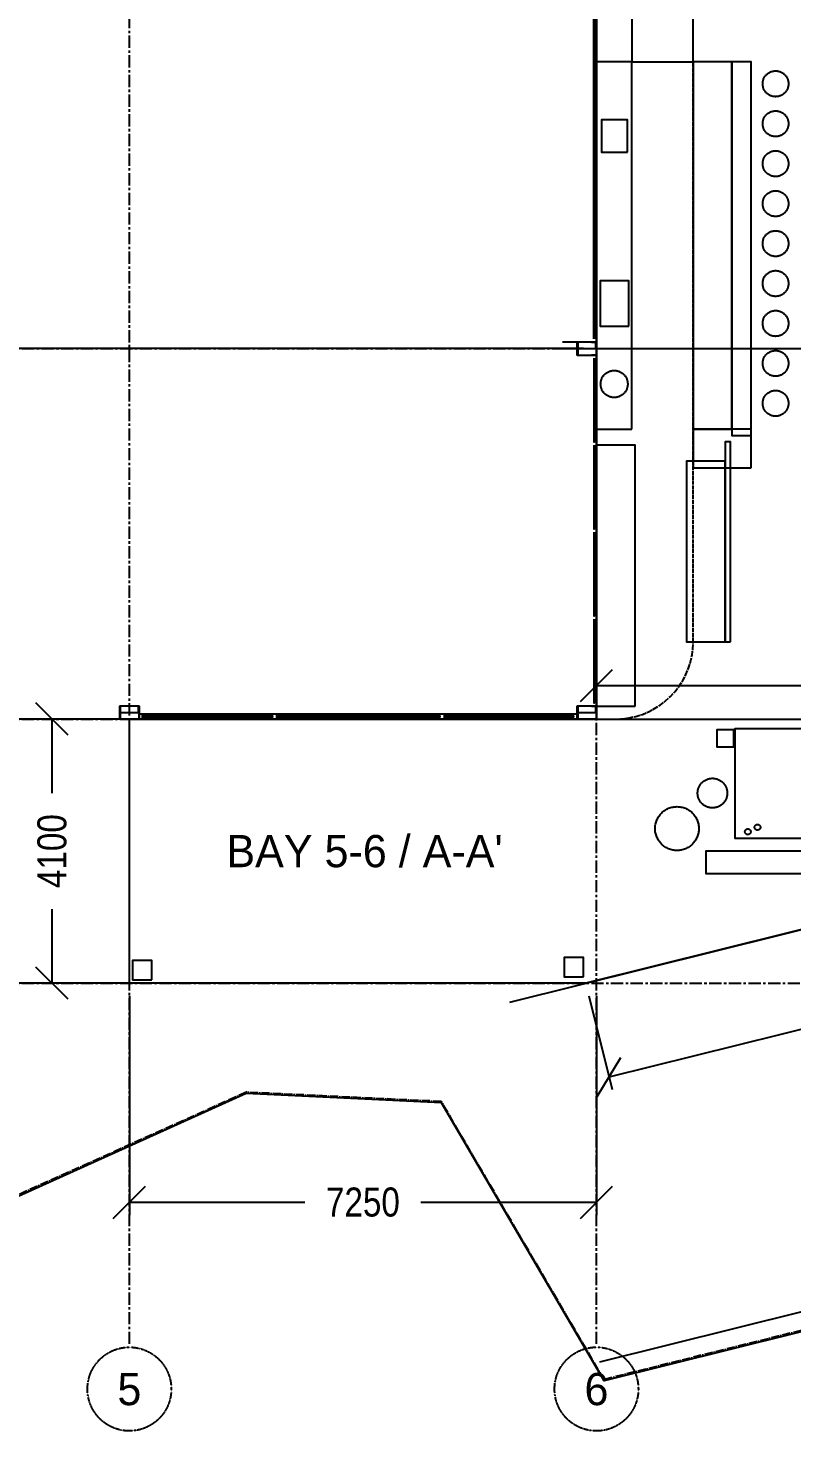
# Model space of a CAD drawing. Header units: millimetres. Extents: x -74219 to 26724, y -11313 to 45223.
# Drawn here: x -8823 to 3034, y -6950 to 14825 of the extents above; entities that cross this region are included whole.
import ezdxf
from ezdxf.enums import TextEntityAlignment as Align

# ---------------------------------------------------------------- set-up
doc = ezdxf.new("R2010")
doc.units = ezdxf.units.MM
for name, pattern in [('CENTER', [5.08, 3.175, -0.635, 0.635, -0.635]), ('DASHDOT', [3.556, 2.54, -0.508, 0, -0.508]), ('DASHED', [1.524, 1.27, -0.254])]:
    doc.linetypes.add(name, pattern=pattern)
for name, color, linetype in [('SMK-ABOVE', 5, 'DASHED'), ('SMK-BLDG', 7, 'CONTINUOUS'), ('SMK-CONTEXT', 8, 'CONTINUOUS'), ('SMK-DIMS', 7, 'CONTINUOUS'), ('SMK-GLAZ', 5, 'CONTINUOUS'), ('SMK-GRID', 8, 'CENTER'), ('SMK-LOT', 1, 'DASHDOT'), ('SMK-R6-BAR', 40, 'Continuous'), ('SMK-R6-PHOTO', 5, 'Continuous'), ('SMK-R6-ROOF', 34, 'Continuous'), ('SMK-R6-SERV', 4, 'Continuous'), ('SMK-R6-STEPS', 8, 'Continuous'), ('SMK-TEXT', 7, 'CONTINUOUS'), ('SMK-ZONE', 3, 'CONTINUOUS')]:
    doc.layers.add(name, color=color, linetype=linetype)
doc.styles.add('OpenSansCondensed-Light', font='OpenSansCondensed-Light.ttf')
doc.dimstyles.new('SMK200', dxfattribs={"dimtxt": 450, "dimasz": 300, "dimexe": 200, "dimexo": 200, "dimgap": 100, "dimtad": 1, "dimdec": 0, "dimtsz": 250, "dimcen": 2.5, "dimazin": 3, "dimtfac": 1, "dimtmove": 0, "dimatfit": 3})

# ---------------------------------------------------------------- blocks, each defined once
blk = doc.blocks.new('_OBLIQUE')
at = {"color": 0, "linetype": 'BYBLOCK'}
blk.add_line((-0.5, -0.5), (0.5, 0.5), dxfattribs=at)
blk = doc.blocks.new('*D1')
for p, q in [((-200, 4100), (-10800, 4100)), ((-10600, 2950), (-10600, 4100)), ((-10600, 0), (-10600, 1150)), ((-200, 0), (-10800, 0))]:
    blk.add_line(p, q)
at = {"layer": 'Defpoints'}
for p in [(0, 4100), (-10600, 0), (0, 0)]:
    blk.add_point(p, dxfattribs=at)
at = {"layer": 'SMK-DIMS', "xscale": 500, "yscale": 500, "rotation": 90}
for p in [(-10600, 4100), (-10600, 0)]:
    blk.add_blockref('_OBLIQUE', p, dxfattribs=at)
at = {"layer": 'SMK-DIMS', "insert": (-10600, 2050), "char_height": 450, "attachment_point": 5, "rotation": 90, "style": 'OpenSansCondensed-Light'}
blk.add_mtext('4100', dxfattribs=at)
blk = doc.blocks.new('*D2')
for p, q in [((-200, 9850), (-10800, 9850)), ((-10600, 7875), (-10600, 9850)), ((-10600, 4100), (-10600, 6075)), ((-200, 4100), (-10800, 4100))]:
    blk.add_line(p, q)
at = {"layer": 'Defpoints'}
for p in [(0, 9850), (-10600, 4100), (0, 4100)]:
    blk.add_point(p, dxfattribs=at)
at = {"layer": 'SMK-DIMS', "xscale": 500, "yscale": 500, "rotation": 90}
for p in [(-10600, 9850), (-10600, 4100)]:
    blk.add_blockref('_OBLIQUE', p, dxfattribs=at)
at = {"layer": 'SMK-DIMS', "insert": (-10600, 6975), "char_height": 450, "attachment_point": 5, "rotation": 90, "style": 'OpenSansCondensed-Light'}
blk.add_mtext('5750', dxfattribs=at)
blk = doc.blocks.new('*D3')
for p, q in [((-200, 15600), (-10800, 15600)), ((-10600, 13625), (-10600, 15600)), ((-10600, 9850), (-10600, 11825)), ((-200, 9850), (-10800, 9850))]:
    blk.add_line(p, q)
at = {"layer": 'Defpoints'}
for p in [(0, 15600), (-10600, 9850), (0, 9850)]:
    blk.add_point(p, dxfattribs=at)
at = {"layer": 'SMK-DIMS', "xscale": 500, "yscale": 500, "rotation": 90}
for p in [(-10600, 15600), (-10600, 9850)]:
    blk.add_blockref('_OBLIQUE', p, dxfattribs=at)
at = {"layer": 'SMK-DIMS', "insert": (-10600, 12725), "char_height": 450, "attachment_point": 5, "rotation": 90, "style": 'OpenSansCondensed-Light'}
blk.add_mtext('5750', dxfattribs=at)
blk = doc.blocks.new('*D9')
for p, q in [((-200, 42340.2), (-12100, 42340.2)), ((-11900, 22295.1), (-11900, 42340.2)), ((-11900, 0), (-11900, 20045.1)), ((-200, 0), (-12100, 0))]:
    blk.add_line(p, q)
at = {"layer": 'Defpoints'}
for p in [(0, 42340.2), (-11900, 0), (0, 0)]:
    blk.add_point(p, dxfattribs=at)
at = {"layer": 'SMK-DIMS', "xscale": 500, "yscale": 500, "rotation": 90}
for p in [(-11900, 42340.2), (-11900, 0)]:
    blk.add_blockref('_OBLIQUE', p, dxfattribs=at)
at = {"layer": 'SMK-DIMS', "insert": (-11900, 21170.1), "char_height": 450, "attachment_point": 5, "rotation": 90, "style": 'OpenSansCondensed-Light'}
blk.add_mtext('42340', dxfattribs=at)
blk = doc.blocks.new('*D12')
for p, q in [((0, 4300), (0, 4820)), ((13389, 4300), (13389, 4820)), ((0, 4620), (5569.5, 4620)), ((7819.5, 4620), (13389, 4620))]:
    blk.add_line(p, q)
at = {"layer": 'Defpoints'}
for p in [(0, 4620), (0, 4100), (13389, 4100)]:
    blk.add_point(p, dxfattribs=at)
at = {"layer": 'SMK-DIMS', "xscale": 500, "yscale": 500}
for p in [(0, 4620), (13389, 4620)]:
    blk.add_blockref('_OBLIQUE', p, dxfattribs=at)
at = {"layer": 'SMK-DIMS', "insert": (6694.5, 4620), "char_height": 450, "attachment_point": 5, "style": 'OpenSansCondensed-Light'}
blk.add_mtext('13389', dxfattribs=at)
blk = doc.blocks.new('*D15')
for p, q in [((13507, 3195), (13869, 1739)), ((8099, 510), (13821, 1934)), ((-119, -194), (243, -1650)), ((195, -1456), (5916, -33))]:
    blk.add_line(p, q)
at = {"layer": 'Defpoints'}
for p in [(13459, 3389), (-168, 0), (195, -1456)]:
    blk.add_point(p, dxfattribs=at)
at = {"layer": 'SMK-DIMS', "xscale": 500, "yscale": 500, "rotation": 13.967659105858573}
for p in [(13821, 1934), (195, -1456)]:
    blk.add_blockref('_OBLIQUE', p, dxfattribs=at)
at = {"layer": 'SMK-DIMS', "insert": (7008, 239), "char_height": 450, "attachment_point": 5, "rotation": 13.9677, "style": 'OpenSansCondensed-Light'}
blk.add_mtext('14041', dxfattribs=at)
blk = doc.blocks.new('*D16')
for p, q in [((-7250, -200), (-7250, -3600)), ((0, -200), (0, -3600)), ((-7250, -3400), (-4525, -3400)), ((-2725, -3400), (0, -3400))]:
    blk.add_line(p, q)
at = {"layer": 'Defpoints'}
for p in [(-7250, 0), (0, 0), (-7250, -3400)]:
    blk.add_point(p, dxfattribs=at)
at = {"layer": 'SMK-DIMS', "xscale": 500, "yscale": 500}
for p in [(-7250, -3400), (0, -3400)]:
    blk.add_blockref('_OBLIQUE', p, dxfattribs=at)
at = {"layer": 'SMK-DIMS', "insert": (-3625, -3400), "char_height": 450, "attachment_point": 5, "style": 'OpenSansCondensed-Light'}
blk.add_mtext('7250', dxfattribs=at)
blk = doc.blocks.new('*D17')
for p, q in [((-7450, 4100), (-8650, 4100)), ((-8450, 2950), (-8450, 4100)), ((-8450, 0), (-8450, 1150)), ((-7450, 0), (-8650, 0))]:
    blk.add_line(p, q)
at = {"layer": 'Defpoints'}
for p in [(-7250, 4100), (-8450, 0), (-7250, 0)]:
    blk.add_point(p, dxfattribs=at)
at = {"layer": 'SMK-DIMS', "xscale": 500, "yscale": 500, "rotation": 90}
for p in [(-8450, 4100), (-8450, 0)]:
    blk.add_blockref('_OBLIQUE', p, dxfattribs=at)
at = {"layer": 'SMK-DIMS', "insert": (-8450, 2050), "char_height": 450, "attachment_point": 5, "rotation": 90, "style": 'OpenSansCondensed-Light'}
blk.add_mtext('4100', dxfattribs=at)

msp = doc.modelspace()

# ---------------------------------------------------------------- linework, layer by layer
at = {"layer": 'SMK-ABOVE', "ltscale": 50}
msp.add_lwpolyline([(-0.4, 4100.3), (301.6, 4100.3), (406.2, 4104.8), (510, 4118.5), (612.2, 4141.2), (712, 4172.7), (808.7, 4212.7), (901.6, 4261.1), (989.9, 4317.3), (1072.9, 4381), (1150.1, 4451.8), (1220.8, 4528.9), (1284.6, 4612), (1340.8, 4700.3), (1389.2, 4793.1), (1429.2, 4889.9), (1460.7, 4989.7), (1483.4, 5091.9), (1497, 5195.7), (1501.6, 5300.3), (1501.6, 30800.3)], dxfattribs=at)
at = {"layer": 'SMK-BLDG'}
for points in [[(-0.4, 32000), (-0.4, 4100)], [(-75.4, 9949.8), (-0.4, 9949.8), (-0.4, 15499.8), (-75.4, 15499.8)], [(-525.4, 9850), (-300.4, 9850), (-300.4, 9950), (-525.4, 9950)], [(-300.4, 9749.8), (-0.4, 9749.8), (-0.4, 9949.8), (-300.4, 9949.8)], [(-75.4, 4300), (-0.4, 4300), (-0.4, 9749.8), (-75.4, 9749.8)], [(-7400.4, 4099.8), (-7100.4, 4099.8), (-7100.4, 4299.8), (-7400.4, 4299.8)], [(-7100.4, 4099.8), (-300.4, 4099.8), (-300.4, 4175), (-7100.4, 4175)], [(-300.4, 4099.8), (-0.4, 4099.8), (-0.4, 4299.8), (-300.4, 4299.8)], [(-0.4, 4100), (-7100.4, 4100)]]:
    msp.add_lwpolyline(points, dxfattribs=at)
at = {"layer": 'SMK-CONTEXT'}
for points in [[(-1343.8, -292.6), (10301.4, 2603.9), (11691.7, -2985.7), (46.5, -5882.3)], [(14058.1, -2706.3), (119, -6173.4), (-2407.7, -1858.8), (-5435.2, -1714.9), (-9136.8, -3381.7), (-21774, -6424.1)]]:
    msp.add_lwpolyline(points, dxfattribs=at)
at = {"layer": 'SMK-GLAZ'}
for points in [[(-42.9, 9999.8), (-42.9, 15450), (-32.9, 15450), (-32.9, 9999.8)], [(-0.4, 12700), (-0.4, 9780)], [(-9.4, 9846.8), (-291.4, 9846.8), (-291.4, 9749.8), (-300.4, 9749.8), (-300.4, 9949.8), (-291.4, 9949.8), (-291.4, 9852.8), (-9.4, 9852.8), (-9.4, 9949.8), (-0.4, 9949.8), (-0.4, 9749.8), (-9.4, 9749.8)], [(-42.9, 9700), (-42.9, 8400), (-32.9, 8400), (-32.9, 9700)], [(-42.9, 8350), (-42.9, 7050), (-32.9, 7050), (-32.9, 8350)], [(-42.9, 7000), (-42.9, 5700), (-32.9, 5700), (-32.9, 7000)], [(-42.9, 5650), (-42.9, 4350), (-32.9, 4350), (-32.9, 5650)], [(-7109.4, 4196.8), (-7391.4, 4196.8), (-7391.4, 4099.8), (-7400.4, 4099.8), (-7400.4, 4299.8), (-7391.4, 4299.8), (-7391.4, 4202.8), (-7109.4, 4202.8), (-7109.4, 4299.8), (-7100.4, 4299.8), (-7100.4, 4099.8), (-7109.4, 4099.8)], [(-7060.4, 4132.5), (-5025.4, 4132.5), (-5025.4, 4142.5), (-7060.4, 4142.5)], [(-4975.4, 4132.5), (-2425.4, 4132.5), (-2425.4, 4142.5), (-4975.4, 4142.5)], [(-2375.4, 4132.5), (-350.4, 4132.5), (-350.4, 4142.5), (-2375.4, 4142.5)], [(-9.4, 4196.8), (-291.4, 4196.8), (-291.4, 4099.8), (-300.4, 4099.8), (-300.4, 4299.8), (-291.4, 4299.8), (-291.4, 4202.8), (-9.4, 4202.8), (-9.4, 4299.8), (-0.4, 4299.8), (-0.4, 4099.8), (-9.4, 4099.8)]]:
    msp.add_lwpolyline(points, dxfattribs=at)
at = {"layer": 'SMK-GRID', "ltscale": 60}
for p, q in [((-7250, -5600), (-7250, 44200)), ((0, -5600), (0, 44200)), ((-14100, 9850), (15500, 9850)), ((-14100, 4100), (15500, 4100)), ((-14100, 0), (15500, 0))]:
    msp.add_line(p, q, dxfattribs=at)
at = {"layer": 'SMK-GRID'}
for centre in [(-7250, -6300), (0, -6300)]:
    msp.add_circle(centre, 650, dxfattribs=at)
at = {"layer": 'SMK-LOT', "ltscale": 50}
msp.add_lwpolyline([(-74219, 45222.9), (9656.2, 41965.1), (14057.3, -2684.6), (118.1, -6151.6), (-2408.5, -1837), (-5432.8, -1692.1), (-9138.8, -3360.4)], dxfattribs=at)
at = {"layer": 'SMK-R6-BAR'}
for points in [[(550, 8600), (550, 14300), (0, 14300), (0, 8600)], [(2100, 8600), (2100, 14300), (1500, 14300), (1500, 8600)], [(2400, 8500), (2400, 14300), (2100, 14300), (2100, 8500)], [(2980, 13960), (2979.7, 13948.8), (2978.7, 13937.6), (2977.2, 13926.5), (2975, 13915.5), (2972.2, 13904.6), (2968.8, 13893.9), (2964.8, 13883.5), (2960.2, 13873.2), (2955, 13863.3), (2949.3, 13853.6), (2943.1, 13844.3), (2936.4, 13835.3), (2929.1, 13826.7), (2921.4, 13818.6), (2913.3, 13810.9), (2904.7, 13803.6), (2895.7, 13796.9), (2886.4, 13790.7), (2876.7, 13785), (2866.8, 13779.8), (2856.5, 13775.2), (2846.1, 13771.2), (2835.4, 13767.8), (2824.5, 13765), (2813.5, 13762.8), (2802.4, 13761.3), (2791.2, 13760.3), (2780, 13760), (2768.8, 13760.3), (2757.6, 13761.3), (2746.5, 13762.8), (2735.5, 13765), (2724.6, 13767.8), (2713.9, 13771.2), (2703.5, 13775.2), (2693.2, 13779.8), (2683.3, 13785), (2673.6, 13790.7), (2664.3, 13796.9), (2655.3, 13803.6), (2646.7, 13810.9), (2638.6, 13818.6), (2630.9, 13826.7), (2623.6, 13835.3), (2616.9, 13844.3), (2610.7, 13853.6), (2605, 13863.3), (2599.8, 13873.2), (2595.2, 13883.5), (2591.2, 13893.9), (2587.8, 13904.6), (2585, 13915.5), (2582.8, 13926.5), (2581.3, 13937.6), (2580.3, 13948.8), (2580, 13960), (2580.3, 13971.2), (2581.3, 13982.4), (2582.8, 13993.5), (2585, 14004.5), (2587.8, 14015.4), (2591.2, 14026.1), (2595.2, 14036.5), (2599.8, 14046.8), (2605, 14056.7), (2610.7, 14066.4), (2616.9, 14075.7), (2623.6, 14084.7), (2630.9, 14093.3), (2638.6, 14101.4), (2646.7, 14109.1), (2655.3, 14116.4), (2664.3, 14123.1), (2673.6, 14129.3), (2683.3, 14135), (2693.2, 14140.2), (2703.5, 14144.8), (2713.9, 14148.8), (2724.6, 14152.2), (2735.5, 14155), (2746.5, 14157.2), (2757.6, 14158.7), (2768.8, 14159.7), (2780, 14160), (2791.2, 14159.7), (2802.4, 14158.7), (2813.5, 14157.2), (2824.5, 14155), (2835.4, 14152.2), (2846.1, 14148.8), (2856.5, 14144.8), (2866.8, 14140.2), (2876.7, 14135), (2886.4, 14129.3), (2895.7, 14123.1), (2904.7, 14116.4), (2913.3, 14109.1), (2921.4, 14101.4), (2929.1, 14093.3), (2936.4, 14084.7), (2943.1, 14075.7), (2949.3, 14066.4), (2955, 14056.7), (2960.2, 14046.8), (2964.8, 14036.5), (2968.8, 14026.1), (2972.2, 14015.4), (2975, 14004.5), (2977.2, 13993.5), (2978.7, 13982.4), (2979.7, 13971.2)], [(2980, 13340), (2979.7, 13328.8), (2978.7, 13317.6), (2977.2, 13306.5), (2975, 13295.5), (2972.2, 13284.6), (2968.8, 13273.9), (2964.8, 13263.5), (2960.2, 13253.2), (2955, 13243.3), (2949.3, 13233.6), (2943.1, 13224.3), (2936.4, 13215.3), (2929.1, 13206.7), (2921.4, 13198.6), (2913.3, 13190.9), (2904.7, 13183.6), (2895.7, 13176.9), (2886.4, 13170.7), (2876.7, 13165), (2866.8, 13159.8), (2856.5, 13155.2), (2846.1, 13151.2), (2835.4, 13147.8), (2824.5, 13145), (2813.5, 13142.8), (2802.4, 13141.3), (2791.2, 13140.3), (2780, 13140), (2768.8, 13140.3), (2757.6, 13141.3), (2746.5, 13142.8), (2735.5, 13145), (2724.6, 13147.8), (2713.9, 13151.2), (2703.5, 13155.2), (2693.2, 13159.8), (2683.3, 13165), (2673.6, 13170.7), (2664.3, 13176.9), (2655.3, 13183.6), (2646.7, 13190.9), (2638.6, 13198.6), (2630.9, 13206.7), (2623.6, 13215.3), (2616.9, 13224.3), (2610.7, 13233.6), (2605, 13243.3), (2599.8, 13253.2), (2595.2, 13263.5), (2591.2, 13273.9), (2587.8, 13284.6), (2585, 13295.5), (2582.8, 13306.5), (2581.3, 13317.6), (2580.3, 13328.8), (2580, 13340), (2580.3, 13351.2), (2581.3, 13362.4), (2582.8, 13373.5), (2585, 13384.5), (2587.8, 13395.4), (2591.2, 13406.1), (2595.2, 13416.5), (2599.8, 13426.8), (2605, 13436.7), (2610.7, 13446.4), (2616.9, 13455.7), (2623.6, 13464.7), (2630.9, 13473.3), (2638.6, 13481.4), (2646.7, 13489.1), (2655.3, 13496.4), (2664.3, 13503.1), (2673.6, 13509.3), (2683.3, 13515), (2693.2, 13520.2), (2703.5, 13524.8), (2713.9, 13528.8), (2724.6, 13532.2), (2735.5, 13535), (2746.5, 13537.2), (2757.6, 13538.7), (2768.8, 13539.7), (2780, 13540), (2791.2, 13539.7), (2802.4, 13538.7), (2813.5, 13537.2), (2824.5, 13535), (2835.4, 13532.2), (2846.1, 13528.8), (2856.5, 13524.8), (2866.8, 13520.2), (2876.7, 13515), (2886.4, 13509.3), (2895.7, 13503.1), (2904.7, 13496.4), (2913.3, 13489.1), (2921.4, 13481.4), (2929.1, 13473.3), (2936.4, 13464.7), (2943.1, 13455.7), (2949.3, 13446.4), (2955, 13436.7), (2960.2, 13426.8), (2964.8, 13416.5), (2968.8, 13406.1), (2972.2, 13395.4), (2975, 13384.5), (2977.2, 13373.5), (2978.7, 13362.4), (2979.7, 13351.2)], [(480, 12900), (480, 13400), (80, 13400), (80, 12900)], [(2980, 12720), (2979.7, 12708.8), (2978.7, 12697.6), (2977.2, 12686.5), (2975, 12675.5), (2972.2, 12664.6), (2968.8, 12653.9), (2964.8, 12643.5), (2960.2, 12633.2), (2955, 12623.3), (2949.3, 12613.6), (2943.1, 12604.3), (2936.4, 12595.3), (2929.1, 12586.7), (2921.4, 12578.6), (2913.3, 12570.9), (2904.7, 12563.6), (2895.7, 12556.9), (2886.4, 12550.7), (2876.7, 12545), (2866.8, 12539.8), (2856.5, 12535.2), (2846.1, 12531.2), (2835.4, 12527.8), (2824.5, 12525), (2813.5, 12522.8), (2802.4, 12521.3), (2791.2, 12520.3), (2780, 12520), (2768.8, 12520.3), (2757.6, 12521.3), (2746.5, 12522.8), (2735.5, 12525), (2724.6, 12527.8), (2713.9, 12531.2), (2703.5, 12535.2), (2693.2, 12539.8), (2683.3, 12545), (2673.6, 12550.7), (2664.3, 12556.9), (2655.3, 12563.6), (2646.7, 12570.9), (2638.6, 12578.6), (2630.9, 12586.7), (2623.6, 12595.3), (2616.9, 12604.3), (2610.7, 12613.6), (2605, 12623.3), (2599.8, 12633.2), (2595.2, 12643.5), (2591.2, 12653.9), (2587.8, 12664.6), (2585, 12675.5), (2582.8, 12686.5), (2581.3, 12697.6), (2580.3, 12708.8), (2580, 12720), (2580.3, 12731.2), (2581.3, 12742.4), (2582.8, 12753.5), (2585, 12764.5), (2587.8, 12775.4), (2591.2, 12786.1), (2595.2, 12796.5), (2599.8, 12806.8), (2605, 12816.7), (2610.7, 12826.4), (2616.9, 12835.7), (2623.6, 12844.7), (2630.9, 12853.3), (2638.6, 12861.4), (2646.7, 12869.1), (2655.3, 12876.4), (2664.3, 12883.1), (2673.6, 12889.3), (2683.3, 12895), (2693.2, 12900.2), (2703.5, 12904.8), (2713.9, 12908.8), (2724.6, 12912.2), (2735.5, 12915), (2746.5, 12917.2), (2757.6, 12918.7), (2768.8, 12919.7), (2780, 12920), (2791.2, 12919.7), (2802.4, 12918.7), (2813.5, 12917.2), (2824.5, 12915), (2835.4, 12912.2), (2846.1, 12908.8), (2856.5, 12904.8), (2866.8, 12900.2), (2876.7, 12895), (2886.4, 12889.3), (2895.7, 12883.1), (2904.7, 12876.4), (2913.3, 12869.1), (2921.4, 12861.4), (2929.1, 12853.3), (2936.4, 12844.7), (2943.1, 12835.7), (2949.3, 12826.4), (2955, 12816.7), (2960.2, 12806.8), (2964.8, 12796.5), (2968.8, 12786.1), (2972.2, 12775.4), (2975, 12764.5), (2977.2, 12753.5), (2978.7, 12742.4), (2979.7, 12731.2)], [(2980, 12100), (2979.7, 12088.8), (2978.7, 12077.6), (2977.2, 12066.5), (2975, 12055.5), (2972.2, 12044.6), (2968.8, 12033.9), (2964.8, 12023.5), (2960.2, 12013.2), (2955, 12003.3), (2949.3, 11993.6), (2943.1, 11984.3), (2936.4, 11975.3), (2929.1, 11966.7), (2921.4, 11958.6), (2913.3, 11950.9), (2904.7, 11943.6), (2895.7, 11936.9), (2886.4, 11930.7), (2876.7, 11925), (2866.8, 11919.8), (2856.5, 11915.2), (2846.1, 11911.2), (2835.4, 11907.8), (2824.5, 11905), (2813.5, 11902.8), (2802.4, 11901.3), (2791.2, 11900.3), (2780, 11900), (2768.8, 11900.3), (2757.6, 11901.3), (2746.5, 11902.8), (2735.5, 11905), (2724.6, 11907.8), (2713.9, 11911.2), (2703.5, 11915.2), (2693.2, 11919.8), (2683.3, 11925), (2673.6, 11930.7), (2664.3, 11936.9), (2655.3, 11943.6), (2646.7, 11950.9), (2638.6, 11958.6), (2630.9, 11966.7), (2623.6, 11975.3), (2616.9, 11984.3), (2610.7, 11993.6), (2605, 12003.3), (2599.8, 12013.2), (2595.2, 12023.5), (2591.2, 12033.9), (2587.8, 12044.6), (2585, 12055.5), (2582.8, 12066.5), (2581.3, 12077.6), (2580.3, 12088.8), (2580, 12100), (2580.3, 12111.2), (2581.3, 12122.4), (2582.8, 12133.5), (2585, 12144.5), (2587.8, 12155.4), (2591.2, 12166.1), (2595.2, 12176.5), (2599.8, 12186.8), (2605, 12196.7), (2610.7, 12206.4), (2616.9, 12215.7), (2623.6, 12224.7), (2630.9, 12233.3), (2638.6, 12241.4), (2646.7, 12249.1), (2655.3, 12256.4), (2664.3, 12263.1), (2673.6, 12269.3), (2683.3, 12275), (2693.2, 12280.2), (2703.5, 12284.8), (2713.9, 12288.8), (2724.6, 12292.2), (2735.5, 12295), (2746.5, 12297.2), (2757.6, 12298.7), (2768.8, 12299.7), (2780, 12300), (2791.2, 12299.7), (2802.4, 12298.7), (2813.5, 12297.2), (2824.5, 12295), (2835.4, 12292.2), (2846.1, 12288.8), (2856.5, 12284.8), (2866.8, 12280.2), (2876.7, 12275), (2886.4, 12269.3), (2895.7, 12263.1), (2904.7, 12256.4), (2913.3, 12249.1), (2921.4, 12241.4), (2929.1, 12233.3), (2936.4, 12224.7), (2943.1, 12215.7), (2949.3, 12206.4), (2955, 12196.7), (2960.2, 12186.8), (2964.8, 12176.5), (2968.8, 12166.1), (2972.2, 12155.4), (2975, 12144.5), (2977.2, 12133.5), (2978.7, 12122.4), (2979.7, 12111.2)], [(2980, 11480), (2979.7, 11468.8), (2978.7, 11457.6), (2977.2, 11446.5), (2975, 11435.5), (2972.2, 11424.6), (2968.8, 11413.9), (2964.8, 11403.5), (2960.2, 11393.2), (2955, 11383.3), (2949.3, 11373.6), (2943.1, 11364.3), (2936.4, 11355.3), (2929.1, 11346.7), (2921.4, 11338.6), (2913.3, 11330.9), (2904.7, 11323.6), (2895.7, 11316.9), (2886.4, 11310.7), (2876.7, 11305), (2866.8, 11299.8), (2856.5, 11295.2), (2846.1, 11291.2), (2835.4, 11287.8), (2824.5, 11285), (2813.5, 11282.8), (2802.4, 11281.3), (2791.2, 11280.3), (2780, 11280), (2768.8, 11280.3), (2757.6, 11281.3), (2746.5, 11282.8), (2735.5, 11285), (2724.6, 11287.8), (2713.9, 11291.2), (2703.5, 11295.2), (2693.2, 11299.8), (2683.3, 11305), (2673.6, 11310.7), (2664.3, 11316.9), (2655.3, 11323.6), (2646.7, 11330.9), (2638.6, 11338.6), (2630.9, 11346.7), (2623.6, 11355.3), (2616.9, 11364.3), (2610.7, 11373.6), (2605, 11383.3), (2599.8, 11393.2), (2595.2, 11403.5), (2591.2, 11413.9), (2587.8, 11424.6), (2585, 11435.5), (2582.8, 11446.5), (2581.3, 11457.6), (2580.3, 11468.8), (2580, 11480), (2580.3, 11491.2), (2581.3, 11502.4), (2582.8, 11513.5), (2585, 11524.5), (2587.8, 11535.4), (2591.2, 11546.1), (2595.2, 11556.5), (2599.8, 11566.8), (2605, 11576.7), (2610.7, 11586.4), (2616.9, 11595.7), (2623.6, 11604.7), (2630.9, 11613.3), (2638.6, 11621.4), (2646.7, 11629.1), (2655.3, 11636.4), (2664.3, 11643.1), (2673.6, 11649.3), (2683.3, 11655), (2693.2, 11660.2), (2703.5, 11664.8), (2713.9, 11668.8), (2724.6, 11672.2), (2735.5, 11675), (2746.5, 11677.2), (2757.6, 11678.7), (2768.8, 11679.7), (2780, 11680), (2791.2, 11679.7), (2802.4, 11678.7), (2813.5, 11677.2), (2824.5, 11675), (2835.4, 11672.2), (2846.1, 11668.8), (2856.5, 11664.8), (2866.8, 11660.2), (2876.7, 11655), (2886.4, 11649.3), (2895.7, 11643.1), (2904.7, 11636.4), (2913.3, 11629.1), (2921.4, 11621.4), (2929.1, 11613.3), (2936.4, 11604.7), (2943.1, 11595.7), (2949.3, 11586.4), (2955, 11576.7), (2960.2, 11566.8), (2964.8, 11556.5), (2968.8, 11546.1), (2972.2, 11535.4), (2975, 11524.5), (2977.2, 11513.5), (2978.7, 11502.4), (2979.7, 11491.2)], [(500, 10200), (500, 10900), (60, 10900), (60, 10200)], [(2980, 10860), (2979.7, 10848.8), (2978.7, 10837.6), (2977.2, 10826.5), (2975, 10815.5), (2972.2, 10804.6), (2968.8, 10793.9), (2964.8, 10783.5), (2960.2, 10773.2), (2955, 10763.3), (2949.3, 10753.6), (2943.1, 10744.3), (2936.4, 10735.3), (2929.1, 10726.7), (2921.4, 10718.6), (2913.3, 10710.9), (2904.7, 10703.6), (2895.7, 10696.9), (2886.4, 10690.7), (2876.7, 10685), (2866.8, 10679.8), (2856.5, 10675.2), (2846.1, 10671.2), (2835.4, 10667.8), (2824.5, 10665), (2813.5, 10662.8), (2802.4, 10661.3), (2791.2, 10660.3), (2780, 10660), (2768.8, 10660.3), (2757.6, 10661.3), (2746.5, 10662.8), (2735.5, 10665), (2724.6, 10667.8), (2713.9, 10671.2), (2703.5, 10675.2), (2693.2, 10679.8), (2683.3, 10685), (2673.6, 10690.7), (2664.3, 10696.9), (2655.3, 10703.6), (2646.7, 10710.9), (2638.6, 10718.6), (2630.9, 10726.7), (2623.6, 10735.3), (2616.9, 10744.3), (2610.7, 10753.6), (2605, 10763.3), (2599.8, 10773.2), (2595.2, 10783.5), (2591.2, 10793.9), (2587.8, 10804.6), (2585, 10815.5), (2582.8, 10826.5), (2581.3, 10837.6), (2580.3, 10848.8), (2580, 10860), (2580.3, 10871.2), (2581.3, 10882.4), (2582.8, 10893.5), (2585, 10904.5), (2587.8, 10915.4), (2591.2, 10926.1), (2595.2, 10936.5), (2599.8, 10946.8), (2605, 10956.7), (2610.7, 10966.4), (2616.9, 10975.7), (2623.6, 10984.7), (2630.9, 10993.3), (2638.6, 11001.4), (2646.7, 11009.1), (2655.3, 11016.4), (2664.3, 11023.1), (2673.6, 11029.3), (2683.3, 11035), (2693.2, 11040.2), (2703.5, 11044.8), (2713.9, 11048.8), (2724.6, 11052.2), (2735.5, 11055), (2746.5, 11057.2), (2757.6, 11058.7), (2768.8, 11059.7), (2780, 11060), (2791.2, 11059.7), (2802.4, 11058.7), (2813.5, 11057.2), (2824.5, 11055), (2835.4, 11052.2), (2846.1, 11048.8), (2856.5, 11044.8), (2866.8, 11040.2), (2876.7, 11035), (2886.4, 11029.3), (2895.7, 11023.1), (2904.7, 11016.4), (2913.3, 11009.1), (2921.4, 11001.4), (2929.1, 10993.3), (2936.4, 10984.7), (2943.1, 10975.7), (2949.3, 10966.4), (2955, 10956.7), (2960.2, 10946.8), (2964.8, 10936.5), (2968.8, 10926.1), (2972.2, 10915.4), (2975, 10904.5), (2977.2, 10893.5), (2978.7, 10882.4), (2979.7, 10871.2)], [(2980, 10240), (2979.7, 10228.8), (2978.7, 10217.6), (2977.2, 10206.5), (2975, 10195.5), (2972.2, 10184.6), (2968.8, 10173.9), (2964.8, 10163.5), (2960.2, 10153.2), (2955, 10143.3), (2949.3, 10133.6), (2943.1, 10124.3), (2936.4, 10115.3), (2929.1, 10106.7), (2921.4, 10098.6), (2913.3, 10090.9), (2904.7, 10083.6), (2895.7, 10076.9), (2886.4, 10070.7), (2876.7, 10065), (2866.8, 10059.8), (2856.5, 10055.2), (2846.1, 10051.2), (2835.4, 10047.8), (2824.5, 10045), (2813.5, 10042.8), (2802.4, 10041.3), (2791.2, 10040.3), (2780, 10040), (2768.8, 10040.3), (2757.6, 10041.3), (2746.5, 10042.8), (2735.5, 10045), (2724.6, 10047.8), (2713.9, 10051.2), (2703.5, 10055.2), (2693.2, 10059.8), (2683.3, 10065), (2673.6, 10070.7), (2664.3, 10076.9), (2655.3, 10083.6), (2646.7, 10090.9), (2638.6, 10098.6), (2630.9, 10106.7), (2623.6, 10115.3), (2616.9, 10124.3), (2610.7, 10133.6), (2605, 10143.3), (2599.8, 10153.2), (2595.2, 10163.5), (2591.2, 10173.9), (2587.8, 10184.6), (2585, 10195.5), (2582.8, 10206.5), (2581.3, 10217.6), (2580.3, 10228.8), (2580, 10240), (2580.3, 10251.2), (2581.3, 10262.4), (2582.8, 10273.5), (2585, 10284.5), (2587.8, 10295.4), (2591.2, 10306.1), (2595.2, 10316.5), (2599.8, 10326.8), (2605, 10336.7), (2610.7, 10346.4), (2616.9, 10355.7), (2623.6, 10364.7), (2630.9, 10373.3), (2638.6, 10381.4), (2646.7, 10389.1), (2655.3, 10396.4), (2664.3, 10403.1), (2673.6, 10409.3), (2683.3, 10415), (2693.2, 10420.2), (2703.5, 10424.8), (2713.9, 10428.8), (2724.6, 10432.2), (2735.5, 10435), (2746.5, 10437.2), (2757.6, 10438.7), (2768.8, 10439.7), (2780, 10440), (2791.2, 10439.7), (2802.4, 10438.7), (2813.5, 10437.2), (2824.5, 10435), (2835.4, 10432.2), (2846.1, 10428.8), (2856.5, 10424.8), (2866.8, 10420.2), (2876.7, 10415), (2886.4, 10409.3), (2895.7, 10403.1), (2904.7, 10396.4), (2913.3, 10389.1), (2921.4, 10381.4), (2929.1, 10373.3), (2936.4, 10364.7), (2943.1, 10355.7), (2949.3, 10346.4), (2955, 10336.7), (2960.2, 10326.8), (2964.8, 10316.5), (2968.8, 10306.1), (2972.2, 10295.4), (2975, 10284.5), (2977.2, 10273.5), (2978.7, 10262.4), (2979.7, 10251.2)], [(2980, 9620), (2979.7, 9608.8), (2978.7, 9597.6), (2977.2, 9586.5), (2975, 9575.5), (2972.2, 9564.6), (2968.8, 9553.9), (2964.8, 9543.5), (2960.2, 9533.2), (2955, 9523.3), (2949.3, 9513.6), (2943.1, 9504.3), (2936.4, 9495.3), (2929.1, 9486.7), (2921.4, 9478.6), (2913.3, 9470.9), (2904.7, 9463.6), (2895.7, 9456.9), (2886.4, 9450.7), (2876.7, 9445), (2866.8, 9439.8), (2856.5, 9435.2), (2846.1, 9431.2), (2835.4, 9427.8), (2824.5, 9425), (2813.5, 9422.8), (2802.4, 9421.3), (2791.2, 9420.3), (2780, 9420), (2768.8, 9420.3), (2757.6, 9421.3), (2746.5, 9422.8), (2735.5, 9425), (2724.6, 9427.8), (2713.9, 9431.2), (2703.5, 9435.2), (2693.2, 9439.8), (2683.3, 9445), (2673.6, 9450.7), (2664.3, 9456.9), (2655.3, 9463.6), (2646.7, 9470.9), (2638.6, 9478.6), (2630.9, 9486.7), (2623.6, 9495.3), (2616.9, 9504.3), (2610.7, 9513.6), (2605, 9523.3), (2599.8, 9533.2), (2595.2, 9543.5), (2591.2, 9553.9), (2587.8, 9564.6), (2585, 9575.5), (2582.8, 9586.5), (2581.3, 9597.6), (2580.3, 9608.8), (2580, 9620), (2580.3, 9631.2), (2581.3, 9642.4), (2582.8, 9653.5), (2585, 9664.5), (2587.8, 9675.4), (2591.2, 9686.1), (2595.2, 9696.5), (2599.8, 9706.8), (2605, 9716.7), (2610.7, 9726.4), (2616.9, 9735.7), (2623.6, 9744.7), (2630.9, 9753.3), (2638.6, 9761.4), (2646.7, 9769.1), (2655.3, 9776.4), (2664.3, 9783.1), (2673.6, 9789.3), (2683.3, 9795), (2693.2, 9800.2), (2703.5, 9804.8), (2713.9, 9808.8), (2724.6, 9812.2), (2735.5, 9815), (2746.5, 9817.2), (2757.6, 9818.7), (2768.8, 9819.7), (2780, 9820), (2791.2, 9819.7), (2802.4, 9818.7), (2813.5, 9817.2), (2824.5, 9815), (2835.4, 9812.2), (2846.1, 9808.8), (2856.5, 9804.8), (2866.8, 9800.2), (2876.7, 9795), (2886.4, 9789.3), (2895.7, 9783.1), (2904.7, 9776.4), (2913.3, 9769.1), (2921.4, 9761.4), (2929.1, 9753.3), (2936.4, 9744.7), (2943.1, 9735.7), (2949.3, 9726.4), (2955, 9716.7), (2960.2, 9706.8), (2964.8, 9696.5), (2968.8, 9686.1), (2972.2, 9675.4), (2975, 9664.5), (2977.2, 9653.5), (2978.7, 9642.4), (2979.7, 9631.2)], [(485, 9300), (484.7, 9289.7), (484, 9279.4), (482.7, 9269.2), (481, 9259), (478.7, 9249), (476, 9239), (472.7, 9229.3), (469, 9219.6), (464.8, 9210.2), (460.2, 9201), (455.1, 9192), (449.6, 9183.3), (443.7, 9174.9), (437.3, 9166.8), (430.6, 9159), (423.5, 9151.5), (416, 9144.4), (408.2, 9137.7), (400.1, 9131.3), (391.7, 9125.4), (383, 9119.9), (374, 9114.8), (364.8, 9110.2), (355.4, 9106), (345.7, 9102.3), (336, 9099), (326, 9096.3), (316, 9094), (305.8, 9092.3), (295.6, 9091), (285.3, 9090.3), (275, 9090), (264.7, 9090.3), (254.4, 9091), (244.2, 9092.3), (234, 9094), (224, 9096.3), (214, 9099), (204.3, 9102.3), (194.6, 9106), (185.2, 9110.2), (176, 9114.8), (167, 9119.9), (158.3, 9125.4), (149.9, 9131.3), (141.8, 9137.7), (134, 9144.4), (126.5, 9151.5), (119.4, 9159), (112.7, 9166.8), (106.3, 9174.9), (100.4, 9183.3), (94.9, 9192), (89.8, 9201), (85.2, 9210.2), (81, 9219.6), (77.3, 9229.3), (74, 9239), (71.3, 9249), (69, 9259), (67.3, 9269.2), (66, 9279.4), (65.3, 9289.7), (65, 9300), (65.3, 9310.3), (66, 9320.6), (67.3, 9330.8), (69, 9341), (71.3, 9351), (74, 9361), (77.3, 9370.7), (81, 9380.4), (85.2, 9389.8), (89.8, 9399), (94.9, 9408), (100.4, 9416.7), (106.3, 9425.1), (112.7, 9433.2), (119.4, 9441), (126.5, 9448.5), (134, 9455.6), (141.8, 9462.3), (149.9, 9468.7), (158.3, 9474.6), (167, 9480.1), (176, 9485.2), (185.2, 9489.8), (194.6, 9494), (204.3, 9497.7), (214, 9501), (224, 9503.7), (234, 9506), (244.2, 9507.7), (254.4, 9509), (264.7, 9509.7), (275, 9510), (285.3, 9509.7), (295.6, 9509), (305.8, 9507.7), (316, 9506), (326, 9503.7), (336, 9501), (345.7, 9497.7), (355.4, 9494), (364.8, 9489.8), (374, 9485.2), (383, 9480.1), (391.7, 9474.6), (400.1, 9468.7), (408.2, 9462.3), (416, 9455.6), (423.5, 9448.5), (430.6, 9441), (437.3, 9433.2), (443.7, 9425.1), (449.6, 9416.7), (455.1, 9408), (460.2, 9399), (464.8, 9389.8), (469, 9380.4), (472.7, 9370.7), (476, 9361), (478.7, 9351), (481, 9341), (482.7, 9330.8), (484, 9320.6), (484.7, 9310.3)], [(2980, 9000), (2979.7, 8988.8), (2978.7, 8977.6), (2977.2, 8966.5), (2975, 8955.5), (2972.2, 8944.6), (2968.8, 8933.9), (2964.8, 8923.5), (2960.2, 8913.2), (2955, 8903.3), (2949.3, 8893.6), (2943.1, 8884.3), (2936.4, 8875.3), (2929.1, 8866.7), (2921.4, 8858.6), (2913.3, 8850.9), (2904.7, 8843.6), (2895.7, 8836.9), (2886.4, 8830.7), (2876.7, 8825), (2866.8, 8819.8), (2856.5, 8815.2), (2846.1, 8811.2), (2835.4, 8807.8), (2824.5, 8805), (2813.5, 8802.8), (2802.4, 8801.3), (2791.2, 8800.3), (2780, 8800), (2768.8, 8800.3), (2757.6, 8801.3), (2746.5, 8802.8), (2735.5, 8805), (2724.6, 8807.8), (2713.9, 8811.2), (2703.5, 8815.2), (2693.2, 8819.8), (2683.3, 8825), (2673.6, 8830.7), (2664.3, 8836.9), (2655.3, 8843.6), (2646.7, 8850.9), (2638.6, 8858.6), (2630.9, 8866.7), (2623.6, 8875.3), (2616.9, 8884.3), (2610.7, 8893.6), (2605, 8903.3), (2599.8, 8913.2), (2595.2, 8923.5), (2591.2, 8933.9), (2587.8, 8944.6), (2585, 8955.5), (2582.8, 8966.5), (2581.3, 8977.6), (2580.3, 8988.8), (2580, 9000), (2580.3, 9011.2), (2581.3, 9022.4), (2582.8, 9033.5), (2585, 9044.5), (2587.8, 9055.4), (2591.2, 9066.1), (2595.2, 9076.5), (2599.8, 9086.8), (2605, 9096.7), (2610.7, 9106.4), (2616.9, 9115.7), (2623.6, 9124.7), (2630.9, 9133.3), (2638.6, 9141.4), (2646.7, 9149.1), (2655.3, 9156.4), (2664.3, 9163.1), (2673.6, 9169.3), (2683.3, 9175), (2693.2, 9180.2), (2703.5, 9184.8), (2713.9, 9188.8), (2724.6, 9192.2), (2735.5, 9195), (2746.5, 9197.2), (2757.6, 9198.7), (2768.8, 9199.7), (2780, 9200), (2791.2, 9199.7), (2802.4, 9198.7), (2813.5, 9197.2), (2824.5, 9195), (2835.4, 9192.2), (2846.1, 9188.8), (2856.5, 9184.8), (2866.8, 9180.2), (2876.7, 9175), (2886.4, 9169.3), (2895.7, 9163.1), (2904.7, 9156.4), (2913.3, 9149.1), (2921.4, 9141.4), (2929.1, 9133.3), (2936.4, 9124.7), (2943.1, 9115.7), (2949.3, 9106.4), (2955, 9096.7), (2960.2, 9086.8), (2964.8, 9076.5), (2968.8, 9066.1), (2972.2, 9055.4), (2975, 9044.5), (2977.2, 9033.5), (2978.7, 9022.4), (2979.7, 9011.2)], [(2400, 8000), (2400, 8600), (1500, 8600), (1500, 8000)]]:
    msp.add_lwpolyline(points, close=True, dxfattribs=at)
at = {"layer": 'SMK-R6-PHOTO'}
for points in [[(2130, 3670), (2130, 3930), (1870, 3930), (1870, 3670)], [(4450, 2250), (4450, 3950), (2150, 3950), (2150, 2250)], [(2030, 2950), (2029.7, 2938.7), (2028.9, 2927.5), (2027.5, 2916.3), (2025.6, 2905.1), (2023.1, 2894.1), (2020.1, 2883.2), (2016.6, 2872.5), (2012.5, 2862), (2007.9, 2851.7), (2002.8, 2841.6), (1997.3, 2831.8), (1991.2, 2822.2), (1984.7, 2813), (1977.8, 2804.1), (1970.4, 2795.5), (1962.6, 2787.4), (1954.5, 2779.6), (1945.9, 2772.2), (1937, 2765.3), (1927.8, 2758.8), (1918.2, 2752.7), (1908.4, 2747.2), (1898.3, 2742.1), (1888, 2737.5), (1877.5, 2733.4), (1866.8, 2729.9), (1855.9, 2726.9), (1844.9, 2724.4), (1833.7, 2722.5), (1822.5, 2721.1), (1811.3, 2720.3), (1800, 2720), (1788.7, 2720.3), (1777.5, 2721.1), (1766.3, 2722.5), (1755.1, 2724.4), (1744.1, 2726.9), (1733.2, 2729.9), (1722.5, 2733.4), (1712, 2737.5), (1701.7, 2742.1), (1691.6, 2747.2), (1681.8, 2752.7), (1672.2, 2758.8), (1663, 2765.3), (1654.1, 2772.2), (1645.5, 2779.6), (1637.4, 2787.4), (1629.6, 2795.5), (1622.2, 2804.1), (1615.3, 2813), (1608.8, 2822.2), (1602.7, 2831.8), (1597.2, 2841.6), (1592.1, 2851.7), (1587.5, 2862), (1583.4, 2872.5), (1579.9, 2883.2), (1576.9, 2894.1), (1574.4, 2905.1), (1572.5, 2916.3), (1571.1, 2927.5), (1570.3, 2938.7), (1570, 2950), (1570.3, 2961.3), (1571.1, 2972.5), (1572.5, 2983.7), (1574.4, 2994.9), (1576.9, 3005.9), (1579.9, 3016.8), (1583.4, 3027.5), (1587.5, 3038), (1592.1, 3048.3), (1597.2, 3058.4), (1602.7, 3068.2), (1608.8, 3077.8), (1615.3, 3087), (1622.2, 3095.9), (1629.6, 3104.5), (1637.4, 3112.6), (1645.5, 3120.4), (1654.1, 3127.8), (1663, 3134.7), (1672.2, 3141.2), (1681.8, 3147.3), (1691.6, 3152.8), (1701.7, 3157.9), (1712, 3162.5), (1722.5, 3166.6), (1733.2, 3170.1), (1744.1, 3173.1), (1755.1, 3175.6), (1766.3, 3177.5), (1777.5, 3178.9), (1788.7, 3179.7), (1800, 3180), (1811.3, 3179.7), (1822.5, 3178.9), (1833.7, 3177.5), (1844.9, 3175.6), (1855.9, 3173.1), (1866.8, 3170.1), (1877.5, 3166.6), (1888, 3162.5), (1898.3, 3157.9), (1908.4, 3152.8), (1918.2, 3147.3), (1927.8, 3141.2), (1937, 3134.7), (1945.9, 3127.8), (1954.5, 3120.4), (1962.6, 3112.6), (1970.4, 3104.5), (1977.8, 3095.9), (1984.7, 3087), (1991.2, 3077.8), (1997.3, 3068.2), (2002.8, 3058.4), (2007.9, 3048.3), (2012.5, 3038), (2016.6, 3027.5), (2020.1, 3016.8), (2023.1, 3005.9), (2025.6, 2994.9), (2027.5, 2983.7), (2028.9, 2972.5), (2029.7, 2961.3)], [(1590, 2400), (1589.6, 2383.3), (1588.4, 2366.7), (1586.3, 2350.1), (1583.5, 2333.7), (1579.8, 2317.4), (1575.4, 2301.3), (1570.1, 2285.5), (1564.1, 2269.9), (1557.4, 2254.6), (1549.9, 2239.7), (1541.6, 2225.2), (1532.7, 2211.1), (1523.1, 2197.5), (1512.8, 2184.3), (1501.9, 2171.7), (1490.4, 2159.6), (1478.3, 2148.1), (1465.7, 2137.2), (1452.5, 2126.9), (1438.9, 2117.3), (1424.8, 2108.4), (1410.3, 2100.1), (1395.4, 2092.6), (1380.1, 2085.9), (1364.5, 2079.9), (1348.7, 2074.6), (1332.6, 2070.2), (1316.3, 2066.5), (1299.9, 2063.7), (1283.3, 2061.6), (1266.7, 2060.4), (1250, 2060), (1233.3, 2060.4), (1216.7, 2061.6), (1200.1, 2063.7), (1183.7, 2066.5), (1167.4, 2070.2), (1151.3, 2074.6), (1135.5, 2079.9), (1119.9, 2085.9), (1104.6, 2092.6), (1089.7, 2100.1), (1075.2, 2108.4), (1061.1, 2117.3), (1047.5, 2126.9), (1034.3, 2137.2), (1021.7, 2148.1), (1009.6, 2159.6), (998.1, 2171.7), (987.2, 2184.3), (976.9, 2197.5), (967.3, 2211.1), (958.4, 2225.2), (950.1, 2239.7), (942.6, 2254.6), (935.9, 2269.9), (929.9, 2285.5), (924.6, 2301.3), (920.2, 2317.4), (916.5, 2333.7), (913.7, 2350.1), (911.6, 2366.7), (910.4, 2383.3), (910, 2400), (910.4, 2416.7), (911.6, 2433.3), (913.7, 2449.9), (916.5, 2466.3), (920.2, 2482.6), (924.6, 2498.7), (929.9, 2514.5), (935.9, 2530.1), (942.6, 2545.4), (950.1, 2560.3), (958.4, 2574.8), (967.3, 2588.9), (976.9, 2602.5), (987.2, 2615.7), (998.1, 2628.3), (1009.6, 2640.4), (1021.7, 2651.9), (1034.3, 2662.8), (1047.5, 2673.1), (1061.1, 2682.7), (1075.2, 2691.6), (1089.7, 2699.9), (1104.6, 2707.4), (1119.9, 2714.1), (1135.5, 2720.1), (1151.3, 2725.4), (1167.4, 2729.8), (1183.7, 2733.5), (1200.1, 2736.3), (1216.7, 2738.4), (1233.3, 2739.6), (1250, 2740), (1266.7, 2739.6), (1283.3, 2738.4), (1299.9, 2736.3), (1316.3, 2733.5), (1332.6, 2729.8), (1348.7, 2725.4), (1364.5, 2720.1), (1380.1, 2714.1), (1395.4, 2707.4), (1410.3, 2699.9), (1424.8, 2691.6), (1438.9, 2682.7), (1452.5, 2673.1), (1465.7, 2662.8), (1478.3, 2651.9), (1490.4, 2640.4), (1501.9, 2628.3), (1512.8, 2615.7), (1523.1, 2602.5), (1532.7, 2588.9), (1541.6, 2574.8), (1549.9, 2560.3), (1557.4, 2545.4), (1564.1, 2530.1), (1570.1, 2514.5), (1575.4, 2498.7), (1579.8, 2482.6), (1583.5, 2466.3), (1586.3, 2449.9), (1588.4, 2433.3), (1589.6, 2416.7)], [(2545, 2420), (2544.6, 2414.1), (2543.5, 2408.4), (2541.6, 2402.8), (2539, 2397.5), (2535.7, 2392.6), (2531.8, 2388.2), (2527.4, 2384.3), (2522.5, 2381), (2517.2, 2378.4), (2511.6, 2376.5), (2505.9, 2375.4), (2500, 2375), (2494.1, 2375.4), (2488.4, 2376.5), (2482.8, 2378.4), (2477.5, 2381), (2472.6, 2384.3), (2468.2, 2388.2), (2464.3, 2392.6), (2461, 2397.5), (2458.4, 2402.8), (2456.5, 2408.4), (2455.4, 2414.1), (2455, 2420), (2455.4, 2425.9), (2456.5, 2431.6), (2458.4, 2437.2), (2461, 2442.5), (2464.3, 2447.4), (2468.2, 2451.8), (2472.6, 2455.7), (2477.5, 2459), (2482.8, 2461.6), (2488.4, 2463.5), (2494.1, 2464.6), (2500, 2465), (2505.9, 2464.6), (2511.6, 2463.5), (2517.2, 2461.6), (2522.5, 2459), (2527.4, 2455.7), (2531.8, 2451.8), (2535.7, 2447.4), (2539, 2442.5), (2541.6, 2437.2), (2543.5, 2431.6), (2544.6, 2425.9)], [(2395, 2350), (2394.6, 2344.1), (2393.5, 2338.4), (2391.6, 2332.8), (2389, 2327.5), (2385.7, 2322.6), (2381.8, 2318.2), (2377.4, 2314.3), (2372.5, 2311), (2367.2, 2308.4), (2361.6, 2306.5), (2355.9, 2305.4), (2350, 2305), (2344.1, 2305.4), (2338.4, 2306.5), (2332.8, 2308.4), (2327.5, 2311), (2322.6, 2314.3), (2318.2, 2318.2), (2314.3, 2322.6), (2311, 2327.5), (2308.4, 2332.8), (2306.5, 2338.4), (2305.4, 2344.1), (2305, 2350), (2305.4, 2355.9), (2306.5, 2361.6), (2308.4, 2367.2), (2311, 2372.5), (2314.3, 2377.4), (2318.2, 2381.8), (2322.6, 2385.7), (2327.5, 2389), (2332.8, 2391.6), (2338.4, 2393.5), (2344.1, 2394.6), (2350, 2395), (2355.9, 2394.6), (2361.6, 2393.5), (2367.2, 2391.6), (2372.5, 2389), (2377.4, 2385.7), (2381.8, 2381.8), (2385.7, 2377.4), (2389, 2372.5), (2391.6, 2367.2), (2393.5, 2361.6), (2394.6, 2355.9)], [(4900, 1700), (4900, 2050), (1700, 2050), (1700, 1700)]]:
    msp.add_lwpolyline(points, close=True, dxfattribs=at)
at = {"layer": 'SMK-R6-ROOF'}
for p, q in [((0, 9850), (12071.8, 9850)), ((0, 4100), (12638.5, 4100))]:
    msp.add_line(p, q, dxfattribs=at)
for points in [[(-6900, 50), (-6900, 350), (-7200, 350), (-7200, 50)], [(-200, 100), (-200, 400), (-500, 400), (-500, 100)]]:
    msp.add_lwpolyline(points, close=True, dxfattribs=at)
at = {"layer": 'SMK-R6-SERV'}
for points in [[(600, 4300), (600, 8350), (0, 8350), (0, 4300)], [(2080, 5300), (2080, 8400), (2000, 8400), (2000, 5300)], [(2000, 5300), (2000, 8100), (1400, 8100), (1400, 5300)]]:
    msp.add_lwpolyline(points, close=True, dxfattribs=at)
at = {"layer": 'SMK-R6-STEPS'}
msp.add_lwpolyline([(1500, 14300), (1500, 15300), (550, 15300), (550, 14300)], close=True, dxfattribs=at)
at = {"layer": 'SMK-ZONE'}
msp.add_lwpolyline([(0, 42340.2), (9656.2, 41965.1), (13458.6, 3389.2), (-167.5, 0), (-7250, 0), (-7250, 4100), (0, 4100)], close=True, dxfattribs=at)

# ---------------------------------------------------------------- texts
at = {"layer": 'SMK-GRID'}
for s, p in [('5', (-7250, -6300)), ('6', (0, -6300))]:
    msp.add_text(s, height=500, dxfattribs=at).set_placement(p, align=Align.MIDDLE_CENTER)
at = {"layer": 'SMK-TEXT'}
msp.add_text("BAY 5-6 / A-A'", height=500, dxfattribs=at).set_placement((-3600, 2050), align=Align.MIDDLE_CENTER)

# ---------------------------------------------------------------- dimensions: what is measured, and where the dimension line sits
at = {"layer": 'SMK-DIMS'}
for base, p1, p2, angle, picture, middle in [((-11900, 0), (0, 0), (0, 42340.2), 90, '*D9', (-11900, 21170.1)), ((-10600, 9850), (0, 9850), (0, 15600), 90, '*D3', (-10600, 12725)), ((-10600, 4100), (0, 4100), (0, 9850), 90, '*D2', (-10600, 6975)), ((-10600, 0), (0, 0), (0, 4100), 90, '*D1', (-10600, 2050)), ((-8450, 0), (-7250, 0), (-7250, 4100), 90, '*D17', (-8450, 2050)), ((194.6, -1455.6), (-167.5, 0), (13458.6, 3389.2), 13.96766, '*D15', (7007.6, 239))]:
    dim = msp.add_linear_dim(base=base, p1=p1, p2=p2, angle=angle, dimstyle='SMK200', dxfattribs=at)
    dim.commit()
    dim.dimension.update_dxf_attribs({"geometry": picture, "text_midpoint": middle})
for base, p1, p2, picture, middle in [((0, 4620), (0, 4100), (13389, 4100), '*D12', (6694.5, 4620)), ((-7250, -3400), (-7250, 0), (0, 0), '*D16', (-3625, -3400))]:
    dim = msp.add_linear_dim(base=base, p1=p1, p2=p2, dimstyle='SMK200', dxfattribs=at)
    dim.commit()
    dim.dimension.update_dxf_attribs({"geometry": picture, "text_midpoint": middle})

doc.saveas('drawing.dxf')
